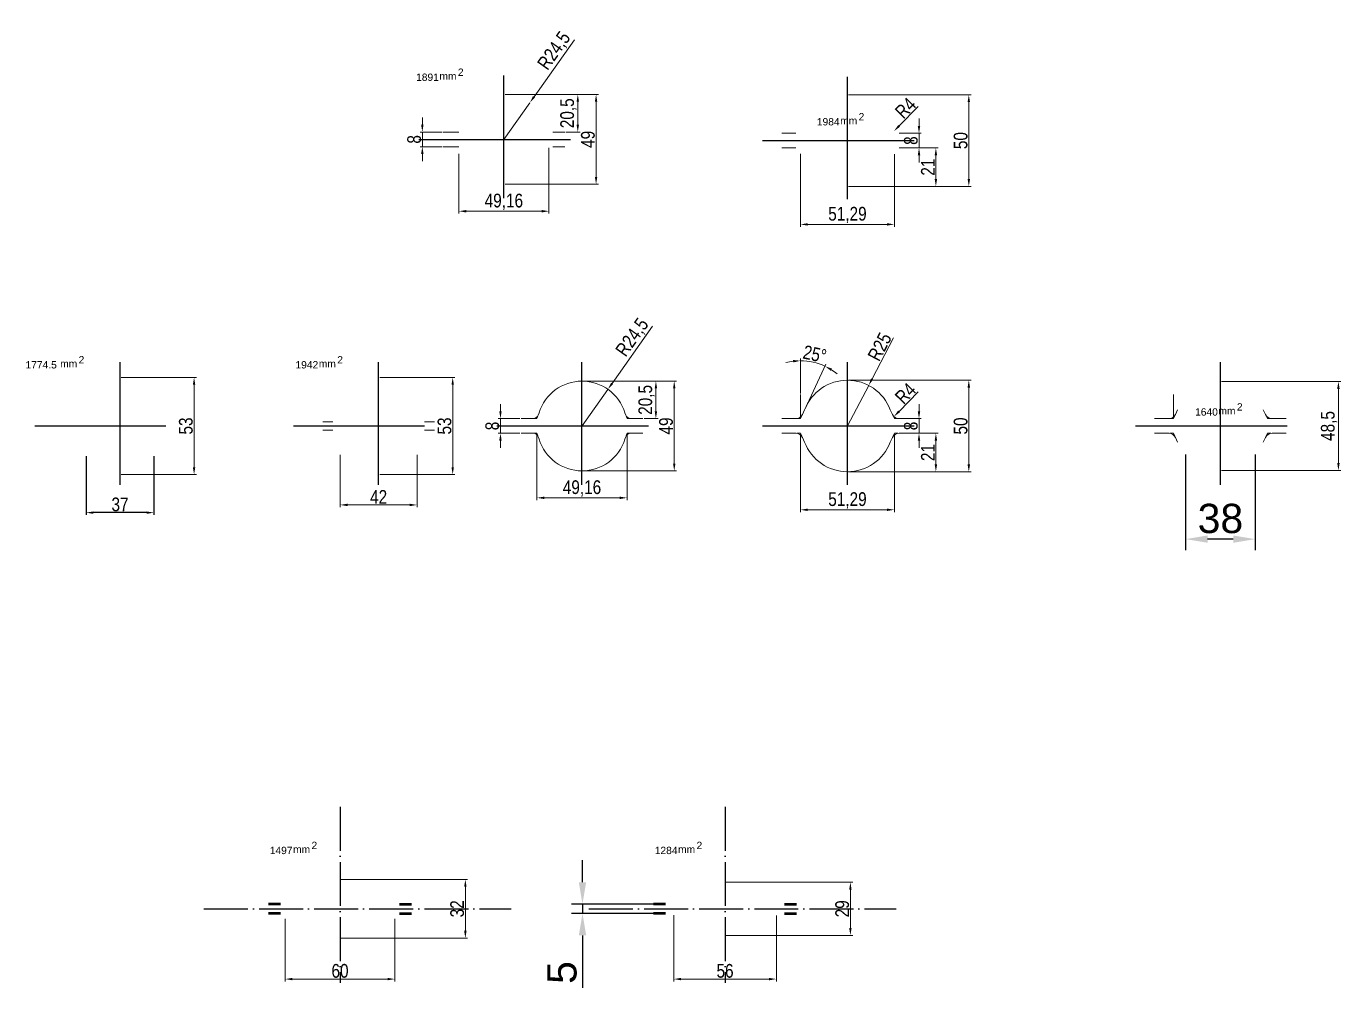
# Model space of a CAD drawing. Header units: millimetres. Extents: x 1526 to 31626, y -4643 to 9189.
# Drawn here: x 7185 to 7902, y 1772 to 2297 of the extents above; entities that cross this region are included whole.
import ezdxf

# ---------------------------------------------------------------- set-up
doc = ezdxf.new("R2010")
doc.units = ezdxf.units.MM
doc.linetypes.add('ACAD_ISO04W100', pattern=[30, 24, -3, 0, -3])
for name, color, linetype, lineweight in [('контурная', 7, 'Continuous', 50), ('осевые', 1, 'ACAD_ISO04W100', 25), ('размерные', 7, 'Continuous', 25), ('тонкая', 7, 'Continuous', 20)]:
    doc.layers.add(name, color=color, linetype=linetype, lineweight=lineweight)
doc.layers.add('осевая', color=4, linetype='Continuous')
doc.styles.add('s1v4', font='arial.ttf', dxfattribs={"height": 4})
doc.styles.add('s3v2.5', font='arial.ttf', dxfattribs={"width": 0.8, "height": 7.5})
doc.styles.get("Standard").update_dxf_attribs({"font": 'arial.ttf'})
doc.dimstyles.new('s3v2.5', dxfattribs={"dimtxt": 7.5, "dimasz": 4, "dimexe": 1.25, "dimexo": 0.625, "dimtad": 1, "dimtxsty": 's3v2.5', "dimcen": 1.5, "dimclrd": 6, "dimclre": 256, "dimclrt": 1, "dimadec": 0, "dimazin": 0, "dimtfac": 1, "dimtmove": 0, "dimatfit": 3, "dimfxl": 1, "dimlwd": -1, "dimlwe": -1, "dimarcsym": 0})
doc.dimstyles.new('s4v4', dxfattribs={"dimtxt": 16, "dimasz": 12, "dimexe": 6, "dimexo": 0, "dimgap": 3, "dimtad": 1, "dimtxsty": 'Standard', "dimcen": 2.5, "dimadec": 0, "dimazin": 0, "dimtfac": 1, "dimtmove": 0, "dimatfit": 3, "dimfxl": 1, "dimarcsym": 0})

# ---------------------------------------------------------------- blocks, each defined once
blk = doc.blocks.new('*D439')
at = {"layer": 'Defpoints', "color": 0, "transparency": 16777216}
for p in [(7325.96, 1810.28), (7385.96, 1810.28), (7325.96, 1776.72)]:
    blk.add_point(p, dxfattribs=at)
at = {"layer": 'тонкая', "transparency": 16777216}
for p, q in [((7325.96, 1809.65), (7325.96, 1775.47)), ((7385.96, 1809.65), (7385.96, 1775.47))]:
    blk.add_line(p, q, dxfattribs=at)
at = {"layer": 'тонкая', "color": 6, "transparency": 16777216}
blk.add_line((7381.96, 1776.72), (7329.96, 1776.72), dxfattribs=at)
for points in [[(7329.96, 1777.38), (7329.96, 1776.05), (7325.96, 1776.72)], [(7381.96, 1777.38), (7381.96, 1776.05), (7385.96, 1776.72)]]:
    blk.add_solid(points, dxfattribs=at)
at = {"layer": 'тонкая', "color": 1, "transparency": 16777216, "insert": (7355.96, 1781.17), "char_height": 7.5, "attachment_point": 5, "style": 's3v2.5'}
blk.add_mtext('60', dxfattribs=at)
blk = doc.blocks.new('*D440')
at = {"layer": 'Defpoints', "color": 0, "transparency": 16777216}
for p in [(7355.96, 1831.11), (7424.4, 1831.11), (7355.96, 1799.11)]:
    blk.add_point(p, dxfattribs=at)
at = {"layer": 'тонкая', "transparency": 16777216}
for p, q in [((7356.59, 1831.11), (7425.65, 1831.11)), ((7356.59, 1799.11), (7425.65, 1799.11))]:
    blk.add_line(p, q, dxfattribs=at)
at = {"layer": 'тонкая', "color": 6, "transparency": 16777216}
blk.add_line((7424.4, 1803.11), (7424.4, 1827.11), dxfattribs=at)
for points in [[(7423.73, 1827.11), (7425.07, 1827.11), (7424.4, 1831.11)], [(7423.73, 1803.11), (7425.07, 1803.11), (7424.4, 1799.11)]]:
    blk.add_solid(points, dxfattribs=at)
at = {"layer": 'тонкая', "color": 1, "transparency": 16777216, "insert": (7419.94, 1815.11), "char_height": 7.5, "attachment_point": 5, "rotation": 90, "style": 's3v2.5'}
blk.add_mtext('32', dxfattribs=at)
blk = doc.blocks.new('*D455')
at = {"layer": 'Defpoints', "color": 0, "transparency": 16777216}
for p in [(7488.08, 2103.3), (7488.08, 2054.3), (7538.43, 2054.3)]:
    blk.add_point(p, dxfattribs=at)
at = {"layer": 'тонкая', "transparency": 16777216}
for p, q in [((7488.7, 2103.3), (7539.68, 2103.3)), ((7488.7, 2054.3), (7539.68, 2054.3))]:
    blk.add_line(p, q, dxfattribs=at)
at = {"layer": 'тонкая', "color": 6, "transparency": 16777216}
blk.add_line((7538.43, 2099.3), (7538.43, 2058.3), dxfattribs=at)
for points in [[(7537.77, 2099.3), (7539.1, 2099.3), (7538.43, 2103.3)], [(7537.77, 2058.3), (7539.1, 2058.3), (7538.43, 2054.3)]]:
    blk.add_solid(points, dxfattribs=at)
at = {"layer": 'тонкая', "color": 1, "transparency": 16777216, "insert": (7533.98, 2078.8), "char_height": 7.5, "attachment_point": 5, "rotation": 90, "style": 's3v2.5'}
blk.add_mtext('49', dxfattribs=at)
blk = doc.blocks.new('*D456')
at = {"layer": 'Defpoints', "color": 0, "transparency": 16777216}
for p in [(7463.49, 2074.8), (7512.66, 2074.8), (7463.49, 2039.55)]:
    blk.add_point(p, dxfattribs=at)
at = {"layer": 'тонкая', "transparency": 16777216}
for p, q in [((7463.49, 2074.18), (7463.49, 2038.3)), ((7512.66, 2074.18), (7512.66, 2038.3))]:
    blk.add_line(p, q, dxfattribs=at)
at = {"layer": 'тонкая', "color": 6, "transparency": 16777216}
blk.add_line((7508.66, 2039.55), (7467.49, 2039.55), dxfattribs=at)
for points in [[(7467.49, 2040.22), (7467.49, 2038.89), (7463.49, 2039.55)], [(7508.66, 2040.22), (7508.66, 2038.89), (7512.66, 2039.55)]]:
    blk.add_solid(points, dxfattribs=at)
at = {"layer": 'тонкая', "color": 1, "transparency": 16777216, "insert": (7488.08, 2044.69), "char_height": 7.5, "attachment_point": 5, "style": 's3v2.5'}
blk.add_mtext('49,16', dxfattribs=at)
blk = doc.blocks.new('*D457')
at = {"layer": 'Defpoints', "color": 0, "transparency": 16777216}
for p in [(7443.57, 2082.8), (7454.79, 2082.8), (7454.79, 2074.8)]:
    blk.add_point(p, dxfattribs=at)
at = {"layer": 'тонкая', "color": 6, "transparency": 16777216}
for p, q in [((7443.57, 2086.8), (7443.57, 2090.8)), ((7443.57, 2074.8), (7443.57, 2082.8)), ((7443.57, 2070.8), (7443.57, 2066.8))]:
    blk.add_line(p, q, dxfattribs=at)
at = {"layer": 'тонкая', "transparency": 16777216}
for p, q in [((7454.17, 2082.8), (7442.32, 2082.8)), ((7454.17, 2074.8), (7442.32, 2074.8))]:
    blk.add_line(p, q, dxfattribs=at)
at = {"layer": 'тонкая', "color": 6, "transparency": 16777216}
for points in [[(7442.9, 2086.8), (7444.23, 2086.8), (7443.57, 2082.8)], [(7442.9, 2070.8), (7444.23, 2070.8), (7443.57, 2074.8)]]:
    blk.add_solid(points, dxfattribs=at)
at = {"layer": 'тонкая', "color": 1, "transparency": 16777216, "insert": (7439.11, 2078.8), "char_height": 7.5, "attachment_point": 5, "rotation": 90, "style": 's3v2.5'}
blk.add_mtext('8', dxfattribs=at)
blk = doc.blocks.new('*D458')
at = {"layer": 'Defpoints', "color": 0, "transparency": 16777216}
for p in [(7502.23, 2098.8), (7488.08, 2078.8)]:
    blk.add_point(p, dxfattribs=at)
at = {"layer": 'тонкая', "color": 6, "transparency": 16777216}
for p, q in [((7526.6, 2133.23), (7504.54, 2102.07)), ((7488.08, 2078.8), (7502.23, 2098.8))]:
    blk.add_line(p, q, dxfattribs=at)
blk.add_solid([(7504, 2102.45), (7505.09, 2101.68), (7502.23, 2098.8)], dxfattribs=at)
at = {"layer": 'тонкая', "color": 1, "transparency": 16777216, "insert": (7515.88, 2126.96), "char_height": 7.5, "attachment_point": 5, "rotation": 54.70564, "style": 's3v2.5'}
blk.add_mtext('R24,5', dxfattribs=at)
blk = doc.blocks.new('*D459')
at = {"layer": 'Defpoints', "color": 0, "transparency": 16777216}
for p in [(7521.36, 2103.3), (7528.43, 2103.3), (7521.36, 2082.8)]:
    blk.add_point(p, dxfattribs=at)
at = {"layer": 'тонкая', "transparency": 16777216}
for p, q in [((7521.98, 2103.3), (7529.68, 2103.3)), ((7521.98, 2082.8), (7529.68, 2082.8))]:
    blk.add_line(p, q, dxfattribs=at)
at = {"layer": 'тонкая', "color": 6, "transparency": 16777216}
blk.add_line((7528.43, 2086.8), (7528.43, 2099.3), dxfattribs=at)
for points in [[(7527.77, 2099.3), (7529.1, 2099.3), (7528.43, 2103.3)], [(7527.77, 2086.8), (7529.1, 2086.8), (7528.43, 2082.8)]]:
    blk.add_solid(points, dxfattribs=at)
at = {"layer": 'тонкая', "color": 1, "transparency": 16777216, "insert": (7523.3, 2093.05), "char_height": 7.5, "attachment_point": 5, "rotation": 90, "style": 's3v2.5'}
blk.add_mtext('20,5', dxfattribs=at)
blk = doc.blocks.new('*D460')
at = {"layer": 'Defpoints', "color": 0, "transparency": 16777216}
for p in [(7607.36, 2074.8), (7658.65, 2074.8), (7607.36, 2033.03)]:
    blk.add_point(p, dxfattribs=at)
at = {"layer": 'тонкая', "transparency": 16777216}
for p, q in [((7607.36, 2074.18), (7607.36, 2031.78)), ((7658.65, 2074.18), (7658.65, 2031.78))]:
    blk.add_line(p, q, dxfattribs=at)
at = {"layer": 'тонкая', "color": 6, "transparency": 16777216}
blk.add_line((7654.65, 2033.03), (7611.36, 2033.03), dxfattribs=at)
for points in [[(7611.36, 2033.7), (7611.36, 2032.37), (7607.36, 2033.03)], [(7654.65, 2033.7), (7654.65, 2032.37), (7658.65, 2033.03)]]:
    blk.add_solid(points, dxfattribs=at)
at = {"layer": 'тонкая', "color": 1, "transparency": 16777216, "insert": (7633, 2038.16), "char_height": 7.5, "attachment_point": 5, "style": 's3v2.5'}
blk.add_mtext('51,29', dxfattribs=at)
blk = doc.blocks.new('*D461')
at = {"layer": 'Defpoints', "color": 0, "transparency": 16777216}
for p in [(7668.91, 2074.8), (7681.29, 2074.8), (7633, 2053.8)]:
    blk.add_point(p, dxfattribs=at)
at = {"layer": 'тонкая', "transparency": 16777216}
for p, q in [((7669.54, 2074.8), (7682.54, 2074.8)), ((7633.63, 2053.8), (7682.54, 2053.8))]:
    blk.add_line(p, q, dxfattribs=at)
at = {"layer": 'тонкая', "color": 6, "transparency": 16777216}
blk.add_line((7681.29, 2057.8), (7681.29, 2070.8), dxfattribs=at)
for points in [[(7680.63, 2070.8), (7681.96, 2070.8), (7681.29, 2074.8)], [(7680.63, 2057.8), (7681.96, 2057.8), (7681.29, 2053.8)]]:
    blk.add_solid(points, dxfattribs=at)
at = {"layer": 'тонкая', "color": 1, "transparency": 16777216, "insert": (7676.9, 2064.3), "char_height": 7.5, "attachment_point": 5, "rotation": 90, "style": 's3v2.5'}
blk.add_mtext('21', dxfattribs=at)
blk = doc.blocks.new('*D462')
at = {"layer": 'Defpoints', "color": 0, "transparency": 16777216}
for p in [(7633, 2103.8), (7699.27, 2103.8), (7633, 2053.8)]:
    blk.add_point(p, dxfattribs=at)
at = {"layer": 'тонкая', "transparency": 16777216}
for p, q in [((7633.63, 2103.8), (7700.52, 2103.8)), ((7633.63, 2053.8), (7700.52, 2053.8))]:
    blk.add_line(p, q, dxfattribs=at)
at = {"layer": 'тонкая', "color": 6, "transparency": 16777216}
blk.add_line((7699.27, 2057.8), (7699.27, 2099.8), dxfattribs=at)
for points in [[(7698.6, 2099.8), (7699.94, 2099.8), (7699.27, 2103.8)], [(7698.6, 2057.8), (7699.94, 2057.8), (7699.27, 2053.8)]]:
    blk.add_solid(points, dxfattribs=at)
at = {"layer": 'тонкая', "color": 1, "transparency": 16777216, "insert": (7694.81, 2078.8), "char_height": 7.5, "attachment_point": 5, "rotation": 90, "style": 's3v2.5'}
blk.add_mtext('50', dxfattribs=at)
blk = doc.blocks.new('*D463')
at = {"layer": 'Defpoints', "color": 0, "transparency": 16777216}
for p in [(7665.05, 2082.8), (7672.08, 2082.8), (7665.05, 2074.8)]:
    blk.add_point(p, dxfattribs=at)
at = {"layer": 'тонкая', "color": 6, "transparency": 16777216}
for p, q in [((7672.08, 2086.8), (7672.08, 2090.8)), ((7672.08, 2074.8), (7672.08, 2082.8)), ((7672.08, 2070.8), (7672.08, 2066.8))]:
    blk.add_line(p, q, dxfattribs=at)
at = {"layer": 'тонкая', "transparency": 16777216}
for p, q in [((7665.68, 2082.8), (7673.33, 2082.8)), ((7665.68, 2074.8), (7673.33, 2074.8))]:
    blk.add_line(p, q, dxfattribs=at)
at = {"layer": 'тонкая', "color": 6, "transparency": 16777216}
for points in [[(7671.41, 2086.8), (7672.75, 2086.8), (7672.08, 2082.8)], [(7671.41, 2070.8), (7672.75, 2070.8), (7672.08, 2074.8)]]:
    blk.add_solid(points, dxfattribs=at)
at = {"layer": 'тонкая', "color": 1, "transparency": 16777216, "insert": (7667.63, 2078.8), "char_height": 7.5, "attachment_point": 5, "rotation": 90, "style": 's3v2.5'}
blk.add_mtext('8', dxfattribs=at)
blk = doc.blocks.new('*D464')
at = {"layer": 'Defpoints', "color": 0, "transparency": 16777216}
for p in [(7644.59, 2100.96), (7633, 2078.8)]:
    blk.add_point(p, dxfattribs=at)
at = {"layer": 'тонкая', "color": 6, "transparency": 16777216}
for p, q in [((7658.18, 2126.92), (7646.45, 2104.5)), ((7633, 2078.8), (7644.59, 2100.96))]:
    blk.add_line(p, q, dxfattribs=at)
blk.add_solid([(7645.86, 2104.81), (7647.04, 2104.19), (7644.59, 2100.96)], dxfattribs=at)
at = {"layer": 'тонкая', "color": 1, "transparency": 16777216, "insert": (7650.61, 2122.06), "char_height": 7.5, "attachment_point": 5, "rotation": 62.38129, "style": 's3v2.5'}
blk.add_mtext('R25', dxfattribs=at)
blk = doc.blocks.new('*D465')
at = {"layer": 'Defpoints', "color": 0, "transparency": 16777216}
for p in [(7658.39, 2083.95), (7661.19, 2086.8)]:
    blk.add_point(p, dxfattribs=at)
at = {"layer": 'тонкая', "color": 6, "transparency": 16777216}
blk.add_line((7671.65, 2097.42), (7661.19, 2086.8), dxfattribs=at)
blk.add_solid([(7660.72, 2087.27), (7661.67, 2086.34), (7658.39, 2083.95)], dxfattribs=at)
at = {"layer": 'тонкая', "color": 1, "transparency": 16777216, "insert": (7664.7, 2096.61), "char_height": 7.5, "attachment_point": 5, "rotation": 45.45742, "style": 's3v2.5'}
blk.add_mtext('R4', dxfattribs=at)
blk = doc.blocks.new('*D466')
at = {"layer": 'Defpoints', "color": 0, "transparency": 16777216}
for p in [(7377.05, 2105.3), (7417.47, 2105.3), (7377.05, 2052.3)]:
    blk.add_point(p, dxfattribs=at)
at = {"layer": 'тонкая', "transparency": 16777216}
for p, q in [((7377.67, 2105.3), (7418.72, 2105.3)), ((7377.67, 2052.3), (7418.72, 2052.3))]:
    blk.add_line(p, q, dxfattribs=at)
at = {"layer": 'тонкая', "color": 6, "transparency": 16777216}
blk.add_line((7417.47, 2056.3), (7417.47, 2101.3), dxfattribs=at)
for points in [[(7416.81, 2101.3), (7418.14, 2101.3), (7417.47, 2105.3)], [(7416.81, 2056.3), (7418.14, 2056.3), (7417.47, 2052.3)]]:
    blk.add_solid(points, dxfattribs=at)
at = {"layer": 'тонкая', "color": 1, "transparency": 16777216, "insert": (7413.02, 2078.8), "char_height": 7.5, "attachment_point": 5, "rotation": 90, "style": 's3v2.5'}
blk.add_mtext('53', dxfattribs=at)
blk = doc.blocks.new('*D467')
at = {"layer": 'Defpoints', "color": 0, "transparency": 16777216}
for p in [(7356.05, 2063.74), (7398.05, 2063.74), (7356.05, 2035.68)]:
    blk.add_point(p, dxfattribs=at)
at = {"layer": 'тонкая', "transparency": 16777216}
for p, q in [((7356.05, 2063.11), (7356.05, 2034.43)), ((7398.05, 2063.11), (7398.05, 2034.43))]:
    blk.add_line(p, q, dxfattribs=at)
at = {"layer": 'тонкая', "color": 6, "transparency": 16777216}
blk.add_line((7394.05, 2035.68), (7360.05, 2035.68), dxfattribs=at)
for points in [[(7360.05, 2036.35), (7360.05, 2035.02), (7356.05, 2035.68)], [(7394.05, 2036.35), (7394.05, 2035.02), (7398.05, 2035.68)]]:
    blk.add_solid(points, dxfattribs=at)
at = {"layer": 'тонкая', "color": 1, "transparency": 16777216, "insert": (7377.05, 2040.07), "char_height": 7.5, "attachment_point": 5, "style": 's3v2.5'}
blk.add_mtext('42', dxfattribs=at)
blk = doc.blocks.new('*D468')
at = {"layer": 'Defpoints', "color": 0, "transparency": 16777216}
for p in [(7607.36, 2228.01), (7658.65, 2227.96), (7607.36, 2188.9)]:
    blk.add_point(p, dxfattribs=at)
at = {"layer": 'тонкая', "transparency": 16777216}
for p, q in [((7607.36, 2227.38), (7607.36, 2187.65)), ((7658.65, 2227.34), (7658.65, 2187.65))]:
    blk.add_line(p, q, dxfattribs=at)
at = {"layer": 'тонкая', "color": 6, "transparency": 16777216}
blk.add_line((7654.65, 2188.9), (7611.36, 2188.9), dxfattribs=at)
for points in [[(7611.36, 2189.57), (7611.36, 2188.24), (7607.36, 2188.9)], [(7654.65, 2189.57), (7654.65, 2188.24), (7658.65, 2188.9)]]:
    blk.add_solid(points, dxfattribs=at)
at = {"layer": 'тонкая', "color": 1, "transparency": 16777216, "insert": (7633, 2194.03), "char_height": 7.5, "attachment_point": 5, "style": 's3v2.5'}
blk.add_mtext('51,29', dxfattribs=at)
blk = doc.blocks.new('*D469')
at = {"layer": 'Defpoints', "color": 0, "transparency": 16777216}
for p in [(7668.91, 2230.67), (7681.29, 2230.67), (7633, 2209.67)]:
    blk.add_point(p, dxfattribs=at)
at = {"layer": 'тонкая', "transparency": 16777216}
for p, q in [((7669.54, 2230.67), (7682.54, 2230.67)), ((7633.63, 2209.67), (7682.54, 2209.67))]:
    blk.add_line(p, q, dxfattribs=at)
at = {"layer": 'тонкая', "color": 6, "transparency": 16777216}
blk.add_line((7681.29, 2213.67), (7681.29, 2226.67), dxfattribs=at)
for points in [[(7680.63, 2226.67), (7681.96, 2226.67), (7681.29, 2230.67)], [(7680.63, 2213.67), (7681.96, 2213.67), (7681.29, 2209.67)]]:
    blk.add_solid(points, dxfattribs=at)
at = {"layer": 'тонкая', "color": 1, "transparency": 16777216, "insert": (7676.9, 2220.17), "char_height": 7.5, "attachment_point": 5, "rotation": 90, "style": 's3v2.5'}
blk.add_mtext('21', dxfattribs=at)
blk = doc.blocks.new('*D470')
at = {"layer": 'Defpoints', "color": 0, "transparency": 16777216}
for p in [(7633, 2259.67), (7699.27, 2259.67), (7633, 2209.67)]:
    blk.add_point(p, dxfattribs=at)
at = {"layer": 'тонкая', "transparency": 16777216}
for p, q in [((7633.63, 2259.67), (7700.52, 2259.67)), ((7633.63, 2209.67), (7700.52, 2209.67))]:
    blk.add_line(p, q, dxfattribs=at)
at = {"layer": 'тонкая', "color": 6, "transparency": 16777216}
blk.add_line((7699.27, 2213.67), (7699.27, 2255.67), dxfattribs=at)
for points in [[(7698.6, 2255.67), (7699.94, 2255.67), (7699.27, 2259.67)], [(7698.6, 2213.67), (7699.94, 2213.67), (7699.27, 2209.67)]]:
    blk.add_solid(points, dxfattribs=at)
at = {"layer": 'тонкая', "color": 1, "transparency": 16777216, "insert": (7694.81, 2234.67), "char_height": 7.5, "attachment_point": 5, "rotation": 90, "style": 's3v2.5'}
blk.add_mtext('50', dxfattribs=at)
blk = doc.blocks.new('*D471')
at = {"layer": 'Defpoints', "color": 0, "transparency": 16777216}
for p in [(7665.05, 2238.67), (7672.08, 2238.67), (7665.05, 2230.67)]:
    blk.add_point(p, dxfattribs=at)
at = {"layer": 'тонкая', "color": 6, "transparency": 16777216}
for p, q in [((7672.08, 2242.67), (7672.08, 2246.67)), ((7672.08, 2230.67), (7672.08, 2238.67)), ((7672.08, 2226.67), (7672.08, 2222.67))]:
    blk.add_line(p, q, dxfattribs=at)
at = {"layer": 'тонкая', "transparency": 16777216}
for p, q in [((7665.68, 2238.67), (7673.33, 2238.67)), ((7665.68, 2230.67), (7673.33, 2230.67))]:
    blk.add_line(p, q, dxfattribs=at)
at = {"layer": 'тонкая', "color": 6, "transparency": 16777216}
for points in [[(7671.41, 2242.67), (7672.75, 2242.67), (7672.08, 2238.67)], [(7671.41, 2226.67), (7672.75, 2226.67), (7672.08, 2230.67)]]:
    blk.add_solid(points, dxfattribs=at)
at = {"layer": 'тонкая', "color": 1, "transparency": 16777216, "insert": (7667.63, 2234.67), "char_height": 7.5, "attachment_point": 5, "rotation": 90, "style": 's3v2.5'}
blk.add_mtext('8', dxfattribs=at)
blk = doc.blocks.new('*D472')
at = {"layer": 'Defpoints', "color": 0, "transparency": 16777216}
for p in [(7658.39, 2239.82), (7661.19, 2242.67)]:
    blk.add_point(p, dxfattribs=at)
at = {"layer": 'тонкая', "color": 6, "transparency": 16777216}
blk.add_line((7671.65, 2253.29), (7661.19, 2242.67), dxfattribs=at)
blk.add_solid([(7660.72, 2243.14), (7661.67, 2242.21), (7658.39, 2239.82)], dxfattribs=at)
at = {"layer": 'тонкая', "color": 1, "transparency": 16777216, "insert": (7664.7, 2252.48), "char_height": 7.5, "attachment_point": 5, "rotation": 45.45742, "style": 's3v2.5'}
blk.add_mtext('R4', dxfattribs=at)
blk = doc.blocks.new('*D473')
at = {"layer": 'Defpoints', "color": 0, "transparency": 16777216}
for p in [(7616.43, 2113.1), (7607.36, 2095.96), (7607.36, 2082.8), (7608.44, 2085.11), (7609.62, 2087.66)]:
    blk.add_point(p, dxfattribs=at)
at = {"layer": 'тонкая', "transparency": 16777216}
for p, q in [((7607.36, 2096.58), (7607.36, 2115.68)), ((7609.89, 2088.23), (7621.25, 2112.6))]:
    blk.add_line(p, q, dxfattribs=at)
at = {"layer": 'тонкая', "color": 6, "transparency": 16777216}
for start, end in [(97.25243, 104.50486), (65, 90), (50.49514, 57.74757)]:
    blk.add_arc((7607.36, 2082.8), 31.62, start, end, dxfattribs=at)
for points in [[(7603.32, 2114.84), (7603.41, 2113.51), (7607.36, 2114.43)], [(7623.91, 2108.96), (7624.55, 2110.13), (7620.72, 2111.46)]]:
    blk.add_solid(points, dxfattribs=at)
at = {"layer": 'тонкая', "color": 1, "transparency": 16777216, "insert": (7615.17, 2118.02), "char_height": 7.5, "attachment_point": 5, "rotation": 347.5, "style": 's3v2.5'}
blk.add_mtext('25°', dxfattribs=at)
blk = doc.blocks.new('*D648')
at = {"layer": 'Defpoints', "color": 0, "transparency": 16777216}
for p in [(7235.85, 2105.3), (7276.28, 2105.3), (7235.85, 2052.3)]:
    blk.add_point(p, dxfattribs=at)
at = {"layer": 'тонкая', "transparency": 16777216}
for p, q in [((7236.48, 2105.3), (7277.53, 2105.3)), ((7236.48, 2052.3), (7277.53, 2052.3))]:
    blk.add_line(p, q, dxfattribs=at)
at = {"layer": 'тонкая', "color": 6, "transparency": 16777216}
blk.add_line((7276.28, 2056.3), (7276.28, 2101.3), dxfattribs=at)
for points in [[(7275.61, 2101.3), (7276.94, 2101.3), (7276.28, 2105.3)], [(7275.61, 2056.3), (7276.94, 2056.3), (7276.28, 2052.3)]]:
    blk.add_solid(points, dxfattribs=at)
at = {"layer": 'тонкая', "color": 1, "transparency": 16777216, "insert": (7271.82, 2078.8), "char_height": 7.5, "attachment_point": 5, "rotation": 90, "style": 's3v2.5'}
blk.add_mtext('53', dxfattribs=at)
blk = doc.blocks.new('*D649')
at = {"layer": 'Defpoints', "color": 0, "transparency": 16777216}
for p in [(7217.35, 2062.89), (7254.35, 2062.89), (7217.35, 2031.47)]:
    blk.add_point(p, dxfattribs=at)
at = {"layer": 'осевая', "transparency": 16777216}
for p, q in [((7217.35, 2062.27), (7217.35, 2030.22)), ((7254.35, 2062.27), (7254.35, 2030.22))]:
    blk.add_line(p, q, dxfattribs=at)
at = {"layer": 'осевая', "color": 6, "transparency": 16777216}
blk.add_line((7250.35, 2031.47), (7221.35, 2031.47), dxfattribs=at)
for points in [[(7221.35, 2032.14), (7221.35, 2030.81), (7217.35, 2031.47)], [(7250.35, 2032.14), (7250.35, 2030.81), (7254.35, 2031.47)]]:
    blk.add_solid(points, dxfattribs=at)
at = {"layer": 'осевая', "color": 1, "transparency": 16777216, "insert": (7235.85, 2035.93), "char_height": 7.5, "attachment_point": 5, "style": 's3v2.5'}
blk.add_mtext('37', dxfattribs=at)
blk = doc.blocks.new('*D653')
at = {"layer": 'Defpoints', "color": 0, "transparency": 16777216}
for p in [(7836.64, 2103.05), (7901.06, 2103.05), (7836.64, 2054.55)]:
    blk.add_point(p, dxfattribs=at)
at = {"layer": 'тонкая', "transparency": 16777216}
for p, q in [((7837.26, 2103.05), (7902.31, 2103.05)), ((7837.26, 2054.55), (7902.31, 2054.55))]:
    blk.add_line(p, q, dxfattribs=at)
at = {"layer": 'тонкая', "color": 6, "transparency": 16777216}
blk.add_line((7901.06, 2058.55), (7901.06, 2099.05), dxfattribs=at)
for points in [[(7900.4, 2099.05), (7901.73, 2099.05), (7901.06, 2103.05)], [(7900.4, 2058.55), (7901.73, 2058.55), (7901.06, 2054.55)]]:
    blk.add_solid(points, dxfattribs=at)
at = {"layer": 'тонкая', "color": 1, "transparency": 16777216, "insert": (7895.93, 2078.8), "char_height": 7.5, "attachment_point": 5, "rotation": 90, "style": 's3v2.5'}
blk.add_mtext('48,5', dxfattribs=at)
blk = doc.blocks.new('*D654')
at = {"layer": 'Defpoints', "color": 0, "transparency": 16777216}
for p in [(7538.18, 1812.29), (7594.18, 1811.99), (7538.18, 1776.72)]:
    blk.add_point(p, dxfattribs=at)
at = {"layer": 'тонкая', "transparency": 16777216}
for p, q in [((7538.18, 1811.66), (7538.18, 1775.47)), ((7594.18, 1811.36), (7594.18, 1775.47))]:
    blk.add_line(p, q, dxfattribs=at)
at = {"layer": 'тонкая', "color": 6, "transparency": 16777216}
blk.add_line((7590.18, 1776.72), (7542.18, 1776.72), dxfattribs=at)
for points in [[(7542.18, 1777.38), (7542.18, 1776.05), (7538.18, 1776.72)], [(7590.18, 1777.38), (7590.18, 1776.05), (7594.18, 1776.72)]]:
    blk.add_solid(points, dxfattribs=at)
at = {"layer": 'тонкая', "color": 1, "transparency": 16777216, "insert": (7566.18, 1781.17), "char_height": 7.5, "attachment_point": 5, "style": 's3v2.5'}
blk.add_mtext('56', dxfattribs=at)
blk = doc.blocks.new('*D655')
at = {"layer": 'Defpoints', "color": 0, "transparency": 16777216}
for p in [(7566.18, 1829.61), (7634.62, 1829.61), (7566.18, 1800.61)]:
    blk.add_point(p, dxfattribs=at)
at = {"layer": 'тонкая', "transparency": 16777216}
for p, q in [((7566.8, 1829.61), (7635.87, 1829.61)), ((7566.8, 1800.61), (7635.87, 1800.61))]:
    blk.add_line(p, q, dxfattribs=at)
at = {"layer": 'тонкая', "color": 6, "transparency": 16777216}
blk.add_line((7634.62, 1804.61), (7634.62, 1825.61), dxfattribs=at)
for points in [[(7633.95, 1825.61), (7635.28, 1825.61), (7634.62, 1829.61)], [(7633.95, 1804.61), (7635.28, 1804.61), (7634.62, 1800.61)]]:
    blk.add_solid(points, dxfattribs=at)
at = {"layer": 'тонкая', "color": 1, "transparency": 16777216, "insert": (7630.16, 1815.11), "char_height": 7.5, "attachment_point": 5, "rotation": 90, "style": 's3v2.5'}
blk.add_mtext('29', dxfattribs=at)
blk = doc.blocks.new('*D988')
at = {"layer": 'Defpoints', "color": 0, "transparency": 16777216}
for p in [(7817.64, 2063.31), (7855.64, 2063.31), (7817.64, 2017.01)]:
    blk.add_point(p, dxfattribs=at)
at = {"layer": 'размерные', "color": 0, "lineweight": -2, "transparency": 16777216}
for p, q in [((7817.64, 2063.31), (7817.64, 2011.01)), ((7855.64, 2063.31), (7855.64, 2011.01)), ((7843.64, 2017.01), (7829.64, 2017.01))]:
    blk.add_line(p, q, dxfattribs=at)
at = {"layer": 'размерные', "color": 0, "transparency": 16777216}
for points in [[(7829.64, 2019.01), (7829.64, 2015.01), (7817.64, 2017.01)], [(7843.64, 2019.01), (7843.64, 2015.01), (7855.64, 2017.01)]]:
    blk.add_solid(points, dxfattribs=at)
at = {"layer": 'размерные', "color": 0, "transparency": 16777216, "insert": (7836.64, 2028.19), "char_height": 16, "attachment_point": 5}
blk.add_mtext('38', dxfattribs=at)
blk = doc.blocks.new('*D989')
at = {"layer": 'Defpoints', "color": 0, "transparency": 16777216}
for p in [(7445.42, 2259.85), (7445.42, 2210.85), (7495.78, 2210.85)]:
    blk.add_point(p, dxfattribs=at)
at = {"layer": 'тонкая', "transparency": 16777216}
for p, q in [((7446.04, 2259.85), (7497.03, 2259.85)), ((7446.04, 2210.85), (7497.03, 2210.85))]:
    blk.add_line(p, q, dxfattribs=at)
at = {"layer": 'тонкая', "color": 6, "transparency": 16777216}
blk.add_line((7495.78, 2255.85), (7495.78, 2214.85), dxfattribs=at)
for points in [[(7495.11, 2255.85), (7496.44, 2255.85), (7495.78, 2259.85)], [(7495.11, 2214.85), (7496.44, 2214.85), (7495.78, 2210.85)]]:
    blk.add_solid(points, dxfattribs=at)
at = {"layer": 'тонкая', "color": 1, "transparency": 16777216, "insert": (7491.32, 2235.35), "char_height": 7.5, "attachment_point": 5, "rotation": 90, "style": 's3v2.5'}
blk.add_mtext('49', dxfattribs=at)
blk = doc.blocks.new('*D990')
at = {"layer": 'Defpoints', "color": 0, "transparency": 16777216}
for p in [(7420.84, 2228.01), (7470, 2231.35), (7420.84, 2196.1)]:
    blk.add_point(p, dxfattribs=at)
at = {"layer": 'тонкая', "transparency": 16777216}
for p, q in [((7420.84, 2227.38), (7420.84, 2194.85)), ((7470, 2230.72), (7470, 2194.85))]:
    blk.add_line(p, q, dxfattribs=at)
at = {"layer": 'тонкая', "color": 6, "transparency": 16777216}
blk.add_line((7466, 2196.1), (7424.84, 2196.1), dxfattribs=at)
for points in [[(7424.84, 2196.76), (7424.84, 2195.43), (7420.84, 2196.1)], [(7466, 2196.76), (7466, 2195.43), (7470, 2196.1)]]:
    blk.add_solid(points, dxfattribs=at)
at = {"layer": 'тонкая', "color": 1, "transparency": 16777216, "insert": (7445.42, 2201.23), "char_height": 7.5, "attachment_point": 5, "style": 's3v2.5'}
blk.add_mtext('49,16', dxfattribs=at)
blk = doc.blocks.new('*D991')
at = {"layer": 'Defpoints', "color": 0, "transparency": 16777216}
for p in [(7400.91, 2239.35), (7412.14, 2239.35), (7412.14, 2231.35)]:
    blk.add_point(p, dxfattribs=at)
at = {"layer": 'тонкая', "color": 6, "transparency": 16777216}
for p, q in [((7400.91, 2243.35), (7400.91, 2247.35)), ((7400.91, 2231.35), (7400.91, 2239.35)), ((7400.91, 2227.35), (7400.91, 2223.35))]:
    blk.add_line(p, q, dxfattribs=at)
at = {"layer": 'тонкая', "transparency": 16777216}
for p, q in [((7411.51, 2239.35), (7399.66, 2239.35)), ((7411.51, 2231.35), (7399.66, 2231.35))]:
    blk.add_line(p, q, dxfattribs=at)
at = {"layer": 'тонкая', "color": 6, "transparency": 16777216}
for points in [[(7400.24, 2243.35), (7401.58, 2243.35), (7400.91, 2239.35)], [(7400.24, 2227.35), (7401.58, 2227.35), (7400.91, 2231.35)]]:
    blk.add_solid(points, dxfattribs=at)
at = {"layer": 'тонкая', "color": 1, "transparency": 16777216, "insert": (7396.46, 2235.35), "char_height": 7.5, "attachment_point": 5, "rotation": 90, "style": 's3v2.5'}
blk.add_mtext('8', dxfattribs=at)
blk = doc.blocks.new('*D992')
at = {"layer": 'Defpoints', "color": 0, "transparency": 16777216}
for p in [(7459.58, 2255.34), (7445.42, 2235.35)]:
    blk.add_point(p, dxfattribs=at)
at = {"layer": 'тонкая', "color": 6, "transparency": 16777216}
for p, q in [((7483.94, 2289.77), (7461.89, 2258.61)), ((7445.42, 2235.35), (7459.58, 2255.34))]:
    blk.add_line(p, q, dxfattribs=at)
blk.add_solid([(7461.34, 2258.99), (7462.43, 2258.22), (7459.58, 2255.34)], dxfattribs=at)
at = {"layer": 'тонкая', "color": 1, "transparency": 16777216, "insert": (7473.22, 2283.5), "char_height": 7.5, "attachment_point": 5, "rotation": 54.70564, "style": 's3v2.5'}
blk.add_mtext('R24,5', dxfattribs=at)
blk = doc.blocks.new('*D993')
at = {"layer": 'Defpoints', "color": 0, "transparency": 16777216}
for p in [(7478.7, 2259.85), (7485.78, 2259.85), (7478.7, 2239.35)]:
    blk.add_point(p, dxfattribs=at)
at = {"layer": 'тонкая', "transparency": 16777216}
for p, q in [((7479.33, 2259.85), (7487.03, 2259.85)), ((7479.33, 2239.35), (7487.03, 2239.35))]:
    blk.add_line(p, q, dxfattribs=at)
at = {"layer": 'тонкая', "color": 6, "transparency": 16777216}
blk.add_line((7485.78, 2243.35), (7485.78, 2255.85), dxfattribs=at)
for points in [[(7485.11, 2255.85), (7486.44, 2255.85), (7485.78, 2259.85)], [(7485.11, 2243.35), (7486.44, 2243.35), (7485.78, 2239.35)]]:
    blk.add_solid(points, dxfattribs=at)
at = {"layer": 'тонкая', "color": 1, "transparency": 16777216, "insert": (7480.65, 2249.6), "char_height": 7.5, "attachment_point": 5, "rotation": 90, "style": 's3v2.5'}
blk.add_mtext('20,5', dxfattribs=at)
blk = doc.blocks.new('*D1456')
at = {"layer": 'Defpoints', "color": 0, "transparency": 16777216}
for p in [(7527.19, 1817.61), (7488.34, 1812.61), (7527.19, 1812.61)]:
    blk.add_point(p, dxfattribs=at)
at = {"layer": 'размерные', "color": 0, "lineweight": -2, "transparency": 16777216}
for p, q in [((7488.34, 1829.61), (7488.34, 1841.61)), ((7527.19, 1817.61), (7482.34, 1817.61)), ((7488.34, 1817.61), (7488.34, 1812.61)), ((7527.19, 1812.61), (7482.34, 1812.61)), ((7488.34, 1800.61), (7488.34, 1772))]:
    blk.add_line(p, q, dxfattribs=at)
at = {"layer": 'размерные', "color": 0, "transparency": 16777216}
for points in [[(7486.34, 1829.61), (7490.34, 1829.61), (7488.34, 1817.61)], [(7486.34, 1800.61), (7490.34, 1800.61), (7488.34, 1812.61)]]:
    blk.add_solid(points, dxfattribs=at)
at = {"layer": 'размерные', "color": 0, "transparency": 16777216, "insert": (7477.2, 1780.3), "char_height": 16, "attachment_point": 5, "rotation": 90}
blk.add_mtext('5', dxfattribs=at)

msp = doc.modelspace()

# ---------------------------------------------------------------- linework, layer by layer
at = {"layer": 'контурная'}
for p, q in [((7323.46272, 1817.60918), (7316.97149, 1817.60918)), ((7388.46272, 1817.60918), (7394.95395, 1817.60918)), ((7533.67927, 1817.60918), (7527.18803, 1817.60918)), ((7598.67927, 1817.60918), (7605.1705, 1817.60918)), ((7323.46272, 1812.60918), (7316.97149, 1812.60918)), ((7388.46272, 1812.60918), (7394.95395, 1812.60918)), ((7533.67927, 1812.60918), (7527.18803, 1812.60918)), ((7598.67927, 1812.60918), (7605.1705, 1812.60918))]:
    msp.add_line(p, q, dxfattribs=at)
at = {"layer": 'осевая'}
for p, q in [((7445.41985, 2203.27931), (7445.41985, 2270.18627)), ((7633.00224, 2202.60669), (7633.00224, 2269.51365)), ((7398.97649, 2235.34591), (7481.77867, 2235.34591)), ((7586.55888, 2234.67329), (7669.36105, 2234.67329)), ((7235.85374, 2046.73711), (7235.85374, 2113.64407)), ((7377.0479, 2046.73711), (7377.0479, 2113.64407)), ((7488.07611, 2046.73711), (7488.07611, 2113.64407)), ((7633.00224, 2046.73711), (7633.00224, 2113.64407)), ((7836.63809, 2046.73711), (7836.63809, 2113.64407)), ((7189.41037, 2078.80372), (7260.80869, 2078.80372)), ((7330.60454, 2078.80372), (7402.00286, 2078.80372)), ((7441.63274, 2078.80372), (7524.43492, 2078.80372)), ((7586.55888, 2078.80372), (7669.36105, 2078.80372)), ((7790.19473, 2078.80372), (7872.99691, 2078.80372))]:
    msp.add_line(p, q, dxfattribs=at)
at = {"layer": 'осевые'}
for p, q in [((7355.96272, 1870.76152), (7355.96272, 1774.70737)), ((7566.17927, 1870.76152), (7566.17927, 1774.70737)), ((7281.65936, 1815.10918), (7449.37294, 1815.10918)), ((7491.8759, 1815.10918), (7659.58948, 1815.10918))]:
    msp.add_line(p, q, dxfattribs=at)
at = {"layer": 'тонкая'}
for p, q in [((7412.13816, 2239.34591), (7418.7372, 2239.34591)), ((7418.7372, 2239.34591), (7420.83782, 2239.34591)), ((7478.70155, 2239.34591), (7472.10251, 2239.34591)), ((7604.81072, 2238.67329), (7597.09118, 2238.67329)), ((7661.19376, 2238.67329), (7668.91329, 2238.67329)), ((7412.13816, 2231.34591), (7418.7372, 2231.34591)), ((7418.7372, 2231.34591), (7420.83782, 2231.34591)), ((7478.70155, 2231.34591), (7472.10251, 2231.34591)), ((7604.81072, 2230.67329), (7597.09118, 2230.67329)), ((7661.19376, 2230.67329), (7668.91329, 2230.67329)), ((7607.359, 2082.80372), (7607.359, 2095.95553)), ((7810.99485, 2082.80372), (7810.99485, 2095.95553)), ((7454.79441, 2082.80372), (7461.39345, 2082.80372)), ((7461.39345, 2082.80372), (7463.49408, 2082.80372)), ((7463.49408, 2082.80372), (7463.92636, 2083.99142)), ((7464.21253, 2084.77766), (7464.65347, 2085.98912)), ((7511.93968, 2084.77766), (7511.49875, 2085.98912)), ((7512.65814, 2082.80372), (7512.22585, 2083.99142)), ((7514.75876, 2082.80372), (7512.65814, 2082.80372)), ((7521.3578, 2082.80372), (7514.75876, 2082.80372)), ((7604.81072, 2082.80372), (7597.09118, 2082.80372)), ((7605.44779, 2082.80372), (7607.359, 2082.80372)), ((7607.359, 2082.80372), (7608.05176, 2084.28934)), ((7608.43595, 2085.11324), (7609.62331, 2087.65955)), ((7657.56853, 2085.11324), (7656.38117, 2087.65955)), ((7658.64548, 2082.80372), (7657.95272, 2084.28934)), ((7660.55669, 2082.80372), (7658.64548, 2082.80372)), ((7661.19376, 2082.80372), (7668.91329, 2082.80372)), ((7808.44657, 2082.80372), (7800.72704, 2082.80372)), ((7809.08364, 2082.80372), (7810.99485, 2082.80372)), ((7810.99485, 2082.80372), (7811.68761, 2084.28934)), ((7812.0718, 2085.11324), (7813.25916, 2087.65955)), ((7861.20438, 2085.11324), (7860.01702, 2087.65955)), ((7862.28133, 2082.80372), (7861.58857, 2084.28934)), ((7864.19254, 2082.80372), (7862.28133, 2082.80372)), ((7864.82961, 2082.80372), (7872.54915, 2082.80372)), ((7352.06071, 2081.10372), (7346.59428, 2081.10372)), ((7352.06071, 2076.50372), (7346.59428, 2076.50372)), ((7402.0351, 2081.10372), (7407.50153, 2081.10372)), ((7402.0351, 2076.50372), (7407.50153, 2076.50372)), ((7454.79441, 2074.80372), (7461.39345, 2074.80372)), ((7461.39345, 2074.80372), (7463.49408, 2074.80372)), ((7463.49408, 2074.80372), (7463.92636, 2073.61601)), ((7512.65814, 2074.80372), (7512.22585, 2073.61601)), ((7514.75876, 2074.80372), (7512.65814, 2074.80372)), ((7521.3578, 2074.80372), (7514.75876, 2074.80372)), ((7604.81072, 2074.80372), (7597.09118, 2074.80372)), ((7605.44779, 2074.80372), (7607.359, 2074.80372)), ((7607.359, 2074.80372), (7608.05176, 2073.31809)), ((7658.64548, 2074.80372), (7657.95272, 2073.31809)), ((7660.55669, 2074.80372), (7658.64548, 2074.80372)), ((7661.19376, 2074.80372), (7668.91329, 2074.80372)), ((7808.44657, 2074.80372), (7800.72704, 2074.80372)), ((7809.08364, 2074.80372), (7810.99485, 2074.80372)), ((7810.99485, 2074.80372), (7811.68761, 2073.31809)), ((7862.28133, 2074.80372), (7861.58857, 2073.31809)), ((7864.19254, 2074.80372), (7862.28133, 2074.80372)), ((7864.82961, 2074.80372), (7872.54915, 2074.80372)), ((7464.21253, 2072.82978), (7464.65347, 2071.61832)), ((7511.93968, 2072.82978), (7511.49875, 2071.61832)), ((7608.43595, 2072.49419), (7609.62331, 2069.94789)), ((7657.56853, 2072.49419), (7656.38117, 2069.94789)), ((7812.0718, 2072.49419), (7813.25916, 2069.94789)), ((7861.20438, 2072.49419), (7860.01702, 2069.94789))]:
    msp.add_line(p, q, dxfattribs=at)
for centre, radius, start, end in [((7488.07611, 2078.80372), 24.5, 17.05452613, 162.94547387), ((7633.00224, 2078.80372), 25, 20.74645549, 159.25354451), ((7461.39345, 2085.80372), 3, 270, 340), ((7514.75876, 2085.80372), 3, 200, 270), ((7604.81072, 2086.80372), 4, 270, 335), ((7661.19376, 2086.80372), 4, 205, 270), ((7808.44657, 2086.80372), 4, 270, 335), ((7864.82961, 2086.80372), 4, 205, 270), ((7461.39345, 2071.80372), 3, 20, 90), ((7514.75876, 2071.80372), 3, 90, 160), ((7604.81072, 2070.80372), 4, 25, 90), ((7661.19376, 2070.80372), 4, 90, 155), ((7808.44657, 2070.80372), 4, 25, 90), ((7864.82961, 2070.80372), 4, 90, 155), ((7488.07611, 2078.80372), 24.5, 197.05452613, 342.94547387), ((7633.00224, 2078.80372), 25, 200.74645549, 339.25354451)]:
    msp.add_arc(centre, radius, start, end, dxfattribs=at)

# ---------------------------------------------------------------- texts
at = {"layer": 'тонкая', "style": 's1v4'}
for s, p in [('1891', (7397.50352, 2267.27992)), ('mm', (7410.24899, 2267.8872)), ('2', (7420.31895, 2270.03175)), ('1984', (7616.29803, 2242.96053)), ('mm', (7629.0435, 2243.56781)), ('2', (7639.11347, 2245.71236)), ('2', (7213.25625, 2112.9718)), ('2', (7354.45042, 2112.9718)), ('1774.5', (7184.25191, 2110.21997)), ('mm', (7203.18628, 2110.82725)), ('1942', (7331.63498, 2110.21997)), ('mm', (7344.38045, 2110.82725)), ('1640', (7822.81443, 2084.46792)), ('2', (7845.62987, 2087.21975)), ('mm', (7835.5599, 2085.0752)), ('2', (7340.39978, 1847.72714)), ('2', (7550.61632, 1847.72714)), ('1497', (7317.58434, 1844.97532)), ('mm', (7330.32981, 1845.5826)), ('1284', (7527.80088, 1844.97532)), ('mm', (7540.54635, 1845.5826))]:
    msp.add_text(s, height=4, dxfattribs=at).set_placement(p)

# ---------------------------------------------------------------- dimensions: what is measured, and where the dimension line sits
at = {"layer": 'осевая'}
dim = msp.add_linear_dim(base=(7217.35374, 2031.47215), p1=(7254.35374, 2062.89189), p2=(7217.35374, 2062.89189), dimstyle='s3v2.5', dxfattribs=at)
dim.commit()
dim.dimension.update_dxf_attribs({"geometry": '*D649', "text_midpoint": (7235.85374, 2035.929)})
at = {"layer": 'размерные'}
dim = msp.add_linear_dim(base=(7817.63809, 2017.01369), p1=(7855.63809, 2063.30564), p2=(7817.63809, 2063.30564), dimstyle='s4v4', dxfattribs=at)
dim.commit()
dim.dimension.update_dxf_attribs({"geometry": '*D988', "text_midpoint": (7836.63809, 2028.18831)})
dim = msp.add_linear_dim(base=(7488.33613, 1812.60918), p1=(7527.18803, 1817.60918), p2=(7527.18803, 1812.60918), angle=90, dimstyle='s4v4', dxfattribs=at)
dim.commit()
dim.dimension.update_dxf_attribs({"geometry": '*D1456', "text_midpoint": (7477.1997, 1780.30495)})
at = {"layer": 'тонкая'}
for center, mpoint, picture, middle in [((7445.41985, 2235.34591), (7459.5754, 2255.34268), '*D992', (7477.40888, 2280.53507)), ((7661.19376, 2242.67329), (7658.388, 2239.82238), '*D472', (7667.82262, 2249.40885)), ((7488.07611, 2078.80372), (7502.23165, 2098.80048), '*D458', (7520.06513, 2123.99287)), ((7633.00224, 2078.80372), (7644.59187, 2100.95502), '*D464', (7654.55274, 2119.99327)), ((7661.19376, 2086.80372), (7658.388, 2083.9528), '*D465', (7667.82262, 2093.53928))]:
    dim = msp.add_radius_dim(center=center, mpoint=mpoint, dimstyle='s3v2.5', dxfattribs=at)
    dim.commit()
    dim.dimension.update_dxf_attribs({"geometry": picture, "text_midpoint": middle, "dimtype": 164})
for base, p1, p2, picture, middle in [((7495.77745, 2210.84591), (7445.41985, 2259.84591), (7445.41985, 2210.84591), '*D989', (7491.32316, 2235.34591)), ((7485.77759, 2259.84591), (7478.70155, 2239.34591), (7478.70155, 2259.84591), '*D993', (7480.64542, 2249.59591)), ((7699.26889, 2259.67329), (7633.00224, 2209.67329), (7633.00224, 2259.67329), '*D470', (7694.81459, 2234.67329)), ((7400.91032, 2239.34591), (7412.13816, 2231.34591), (7412.13816, 2239.34591), '*D991', (7396.45602, 2235.34591)), ((7672.07971, 2238.67329), (7665.05353, 2230.67329), (7665.05353, 2238.67329), '*D471', (7667.62541, 2234.67329)), ((7681.29256, 2230.67329), (7633.00224, 2209.67329), (7668.91329, 2230.67329), '*D469', (7676.90221, 2220.17329)), ((7276.27803, 2105.30372), (7235.85374, 2052.30372), (7235.85374, 2105.30372), '*D648', (7271.82117, 2078.80372)), ((7417.4722, 2105.30372), (7377.0479, 2052.30372), (7377.0479, 2105.30372), '*D466', (7413.01534, 2078.80372)), ((7538.43371, 2054.30372), (7488.07611, 2103.30372), (7488.07611, 2054.30372), '*D455', (7533.97941, 2078.80372)), ((7528.43384, 2103.30372), (7521.3578, 2082.80372), (7521.3578, 2103.30372), '*D459', (7523.30168, 2093.05372)), ((7699.26889, 2103.80372), (7633.00224, 2053.80372), (7633.00224, 2103.80372), '*D462', (7694.81459, 2078.80372)), ((7901.06168, 2103.05372), (7836.63809, 2054.55372), (7836.63809, 2103.05372), '*D653', (7895.92952, 2078.80372)), ((7443.56657, 2082.80372), (7454.79441, 2074.80372), (7454.79441, 2082.80372), '*D457', (7439.11227, 2078.80372)), ((7672.07971, 2082.80372), (7665.05353, 2074.80372), (7665.05353, 2082.80372), '*D463', (7667.62541, 2078.80372)), ((7681.29256, 2074.80372), (7633.00224, 2053.80372), (7668.91329, 2074.80372), '*D461', (7676.90221, 2064.30372)), ((7424.40018, 1831.10918), (7355.96272, 1799.10918), (7355.96272, 1831.10918), '*D440', (7419.94332, 1815.10918)), ((7634.61672, 1829.60918), (7566.17927, 1800.60918), (7566.17927, 1829.60918), '*D655', (7630.16242, 1815.10918))]:
    dim = msp.add_linear_dim(base=base, p1=p1, p2=p2, angle=90, dimstyle='s3v2.5', dxfattribs=at)
    dim.commit()
    dim.dimension.update_dxf_attribs({"geometry": picture, "text_midpoint": middle})
for base, p1, p2, picture, middle in [((7420.83782, 2196.09506), (7470.00188, 2231.34591), (7420.83782, 2228.0069), '*D990', (7445.41985, 2201.22722)), ((7607.359, 2188.90178), (7658.64548, 2227.96055), (7607.359, 2228.00794), '*D468', (7633.00224, 2194.03395)), ((7463.49408, 2039.55286), (7512.65814, 2074.80372), (7463.49408, 2074.80372), '*D456', (7488.07611, 2044.68502)), ((7607.359, 2033.03221), (7658.64548, 2074.80372), (7607.359, 2074.80372), '*D460', (7633.00224, 2038.16437)), ((7356.0479, 2035.6832), (7398.0479, 2063.73906), (7356.0479, 2063.73906), '*D467', (7377.0479, 2040.07355)), ((7325.96272, 1776.71763), (7385.96272, 1810.27954), (7325.96272, 1810.27954), '*D439', (7355.96272, 1781.17192)), ((7538.17927, 1776.71763), (7594.17927, 1811.98959), (7538.17927, 1812.28683), '*D654', (7566.17927, 1781.17192))]:
    dim = msp.add_linear_dim(base=base, p1=p1, p2=p2, dimstyle='s3v2.5', dxfattribs=at)
    dim.commit()
    dim.dimension.update_dxf_attribs({"geometry": picture, "text_midpoint": middle})
dim = msp.add_angular_dim_2l(base=(7616.42829, 2113.09725), line1=((7607.359, 2082.80372), (7607.359, 2095.95553)), line2=((7608.43595, 2085.11324), (7609.62331, 2087.65955)), dimstyle='s3v2.5', dxfattribs=at)
dim.commit()
dim.dimension.update_dxf_attribs({"geometry": '*D473', "text_midpoint": (7615.16734, 2118.02485)})

doc.saveas('drawing.dxf')
